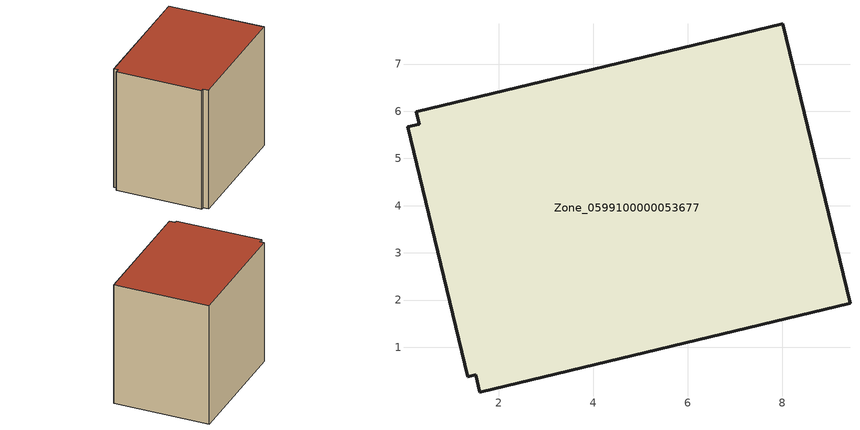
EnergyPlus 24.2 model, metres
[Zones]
Zone_0599100000053677
 floor ground (C_G): 1.59,0.04 1.51,0.41 1.34,0.37 0.06,5.67 0.31,5.72 0.25,5.99 8.01,7.86 9.44,1.93 z0
 wall outside (C_F): 1.51,0.41 1.59,0.04 9.44,1.93 8.01,7.86 0.25,5.99 0.31,5.72 0.06,5.67 1.34,0.37 1.51,0.41 z0:8.01
 roof outside (C_R): 1.34,0.37 1.51,0.41 1.59,0.04 9.44,1.93 8.01,7.86 0.25,5.99 0.31,5.72 0.06,5.67 z8.01
[BUILDING]
Pand.0599100000053677: North Axis=0; Terrain=City; Loads Convergence Tolerance Value=0.04; Temperature Convergence Tolerance Value=0.4; Solar Distribution=FullExterior; Maximum Number of Warmup Days=25; Minimum Number of Warmup Days=1
[Site:Location]
Rotterdam.The.Hague.AP_ZH_NLD Design_Conditions: Latitude=51.96; Longitude=4.45; Time Zone=1; Elevation=-4.5
[SITE:GROUNDTEMPERATURE:BUILDINGSURFACE]
18, 18, 18, 18, 18, 18, 18, 18, 18, 18, 18, 18
[MATERIAL] Thermal Absorptance=0.9; Solar Absorptance=0.7; Visible Absorptance=0.7
Name | Roughness | Thickness | Conductivity | Density | Specific Heat
G.TI.1965-1974 | MediumSmooth | 0.15 | 0.882353 | 540 | 1210
F.TI.1965-1974 | Rough | 0.3 | 0.697674 | 1920 | 840
R.TI.1965-1974 | MediumRough | 0.2 | 0.232558 | 1500 | 1000
[CONSTRUCTION]
C_G: G.TI.1965-1974
C_F: F.TI.1965-1974
C_R: R.TI.1965-1974
[ZONE]
Zone_0599100000053677: Type=1; Multiplier=1; Ceiling Height=Autocalculate; Volume=Autocalculate; Floor Area=autocalculate; Part of Total Floor Area=Yes
[ZONEINFILTRATION:DESIGNFLOWRATE]
Infil_Zone_0599100000053677: Zone or ZoneList or Space or SpaceList=Zone_0599100000053677; Schedule=AlwaysOn; Design Flow Rate Calculation Method=Flow/Area; Flow Rate per Floor Area=0.003; Constant Term Coefficient=1; Temperature Term Coefficient=0; Velocity Term Coefficient=0; Velocity Squared Term Coefficient=0
[HVACTEMPLATE:ZONE:IDEALLOADSAIRSYSTEM]
Zone_0599100000053677: Maximum Heating Supply Air Temperature=50; Minimum Cooling Supply Air Temperature=13; Maximum Heating Supply Air Humidity Ratio=0.0156; Minimum Cooling Supply Air Humidity Ratio=0.0077; Heating Limit=NoLimit; Cooling Limit=NoLimit; Dehumidification Control Type=ConstantSensibleHeatRatio; Cooling Sensible Heat Ratio=0.7; Dehumidification Setpoint=60; Humidification Control Type=None; Humidification Setpoint=30; Outdoor Air Method=None; Outdoor Air Flow Rate per Person=0.00944; Outdoor Air Flow Rate per Zone Floor Area=0; Outdoor Air Flow Rate per Zone=0; Demand Controlled Ventilation Type=None; Outdoor Air Economizer Type=NoEconomizer; Heat Recovery Type=None; Sensible Heat Recovery Effectiveness=0.7; Latent Heat Recovery Effectiveness=0.65
[ZONECONTROL:THERMOSTAT]
ThermostatControl_Zone_0599100000053677: Zone or ZoneList=Zone_0599100000053677; Control Type Schedule=DualSetpointControlType; Control 1=Thermostat_Zone_0599100000053677; Temperature Difference Between Cutout And Setpoint=0
[THERMOSTATSETPOINT:DUALSETPOINT]
Thermostat_Zone_0599100000053677: Heating Setpoint Temperature Schedule=HeatingSetpoint_Zone_0599100000053677; Cooling Setpoint Temperature Schedule=CoolingSetpoint_Zone_0599100000053677
[SCHEDULE:COMPACT]
HeatingSetpoint_Zone_0599100000053677: Through: 12/31, For: AllDays, Until: 24:00, 21
CoolingSetpoint_Zone_0599100000053677: Through: 12/31, For: AllDays, Until: 24:00, 24
DualSetpointControlType: Through: 12/31, For: AllDays, Until: 24:00, 4
AlwaysOn: Through: 12/31, For: AllDays, Until: 24:00, 1
